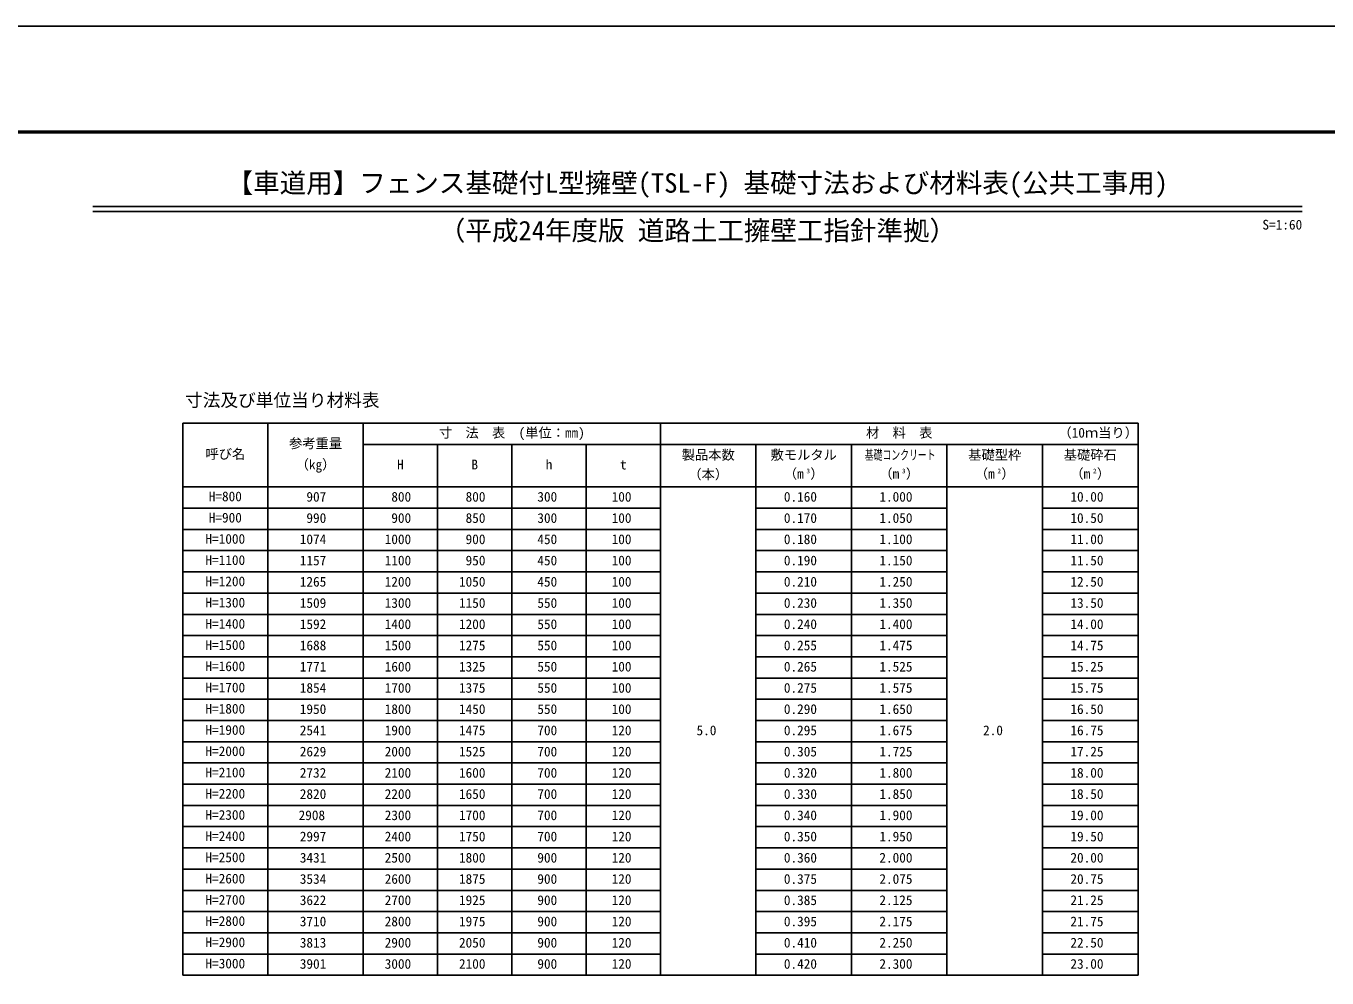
# Model space of a CAD drawing. Units: millimetres, scale not verified. Extents: x -50400 to 50400, y -17820 to 17820.
# Drawn here: x -32794 to -18083, y 7060 to 17820 of the extents above; entities that cross this region are included whole.
import ezdxf
from ezdxf.enums import TextEntityAlignment as Align

# ---------------------------------------------------------------- set-up
doc = ezdxf.new("R2010")
doc.units = ezdxf.units.MM
doc.header["$LTSCALE"] = 60
for name, color, linetype, lineweight in [('0-2_Defpoints', 5, 'Continuous', 25), ('0-4_HYO', 3, 'Continuous', 25), ('0-5_HYO2', 4, 'Continuous', 25), ('0-8_TXT', 7, 'Continuous', 25), ('0-9_WAKU', 3, 'Continuous', 25)]:
    doc.layers.add(name, color=color, linetype=linetype, lineweight=lineweight)
doc.styles.add('ＭＳ ゴシック', font='')
doc.styles.get('ＭＳ ゴシック').set_extended_font_data('MS Gothic')

msp = doc.modelspace()

# ---------------------------------------------------------------- linework, layer by layer
at = {"layer": '0-2_Defpoints'}
msp.add_lwpolyline([(-50400, -17820), (0, -17820), (0, 17820), (-50400, 17820)], close=True, dxfattribs=at)
at = {"layer": '0-4_HYO'}
for p, q in [((-31019.71, 13329.93), (-20219.71, 13329.93)), ((-31019.71, 13329.93), (-31019.71, 7089.93)), ((-30059.71, 13329.93), (-30059.71, 7089.93)), ((-28979.71, 13329.93), (-28979.71, 7089.93)), ((-25619.71, 13329.93), (-25619.71, 7089.93)), ((-20219.71, 13329.93), (-20219.71, 7089.93)), ((-28979.71, 13089.93), (-20219.71, 13089.93)), ((-28139.71, 13089.93), (-28139.71, 7089.93)), ((-27299.71, 13089.93), (-27299.71, 7089.93)), ((-26459.71, 13089.93), (-26459.71, 7089.93)), ((-24539.71, 13089.93), (-24539.71, 7089.93)), ((-23459.71, 13089.93), (-23459.71, 7089.93)), ((-22379.71, 13089.93), (-22379.71, 7089.93)), ((-21299.71, 13089.93), (-21299.71, 7089.93)), ((-31019.71, 12609.93), (-20219.71, 12609.93)), ((-31019.71, 7089.93), (-20219.71, 7089.93))]:
    msp.add_line(p, q, dxfattribs=at)
at = {"layer": '0-5_HYO2'}
for p, q in [((-31019.71, 12369.93), (-25619.71, 12369.93)), ((-24539.71, 12369.93), (-22379.71, 12369.93)), ((-21299.71, 12369.93), (-20219.71, 12369.93)), ((-31019.71, 12129.93), (-25619.71, 12129.93)), ((-24539.71, 12129.93), (-22379.71, 12129.93)), ((-21299.71, 12129.93), (-20219.71, 12129.93)), ((-31019.71, 11889.93), (-25619.71, 11889.93)), ((-24539.71, 11889.93), (-22379.71, 11889.93)), ((-21299.71, 11889.93), (-20219.71, 11889.93)), ((-31019.71, 11649.93), (-25619.71, 11649.93)), ((-24539.71, 11649.93), (-22379.71, 11649.93)), ((-21299.71, 11649.93), (-20219.71, 11649.93)), ((-31019.71, 11409.93), (-25619.71, 11409.93)), ((-24539.71, 11409.93), (-22379.71, 11409.93)), ((-21299.71, 11409.93), (-20219.71, 11409.93)), ((-31019.71, 11169.93), (-25619.71, 11169.93)), ((-24539.71, 11169.93), (-22379.71, 11169.93)), ((-21299.71, 11169.93), (-20219.71, 11169.93)), ((-31019.71, 10929.93), (-25619.71, 10929.93)), ((-24539.71, 10929.93), (-22379.71, 10929.93)), ((-21299.71, 10929.93), (-20219.71, 10929.93)), ((-31019.71, 10689.93), (-25619.71, 10689.93)), ((-24539.71, 10689.93), (-22379.71, 10689.93)), ((-21299.71, 10689.93), (-20219.71, 10689.93)), ((-31019.71, 10449.93), (-25619.71, 10449.93)), ((-24539.71, 10449.93), (-22379.71, 10449.93)), ((-21299.71, 10449.93), (-20219.71, 10449.93)), ((-31019.71, 10209.93), (-25619.71, 10209.93)), ((-24539.71, 10209.93), (-22379.71, 10209.93)), ((-21299.71, 10209.93), (-20219.71, 10209.93)), ((-31019.71, 9969.93), (-25619.71, 9969.93)), ((-24539.71, 9969.93), (-22379.71, 9969.93)), ((-21299.71, 9969.93), (-20219.71, 9969.93)), ((-31019.71, 9729.93), (-25619.71, 9729.93)), ((-24539.71, 9729.93), (-22379.71, 9729.93)), ((-21299.71, 9729.93), (-20219.71, 9729.93)), ((-31019.71, 9489.93), (-25619.71, 9489.93)), ((-24539.71, 9489.93), (-22379.71, 9489.93)), ((-21299.71, 9489.93), (-20219.71, 9489.93)), ((-31019.71, 9249.93), (-25619.71, 9249.93)), ((-24539.71, 9249.93), (-22379.71, 9249.93)), ((-21299.71, 9249.93), (-20219.71, 9249.93)), ((-31019.71, 9009.93), (-25619.71, 9009.93)), ((-24539.71, 9009.93), (-22379.71, 9009.93)), ((-21299.71, 9009.93), (-20219.71, 9009.93)), ((-31019.71, 8769.93), (-25619.71, 8769.93)), ((-24539.71, 8769.93), (-22379.71, 8769.93)), ((-21299.71, 8769.93), (-20219.71, 8769.93)), ((-31019.71, 8529.93), (-25619.71, 8529.93)), ((-24539.71, 8529.93), (-22379.71, 8529.93)), ((-21299.71, 8529.93), (-20219.71, 8529.93)), ((-31019.71, 8289.93), (-25619.71, 8289.93)), ((-24539.71, 8289.93), (-22379.71, 8289.93)), ((-21299.71, 8289.93), (-20219.71, 8289.93)), ((-31019.71, 8049.93), (-25619.71, 8049.93)), ((-24539.71, 8049.93), (-22379.71, 8049.93)), ((-21299.71, 8049.93), (-20219.71, 8049.93)), ((-31019.71, 7809.93), (-25619.71, 7809.93)), ((-24539.71, 7809.93), (-22379.71, 7809.93)), ((-21299.71, 7809.93), (-20219.71, 7809.93)), ((-31019.71, 7569.93), (-25619.71, 7569.93)), ((-24539.71, 7569.93), (-22379.71, 7569.93)), ((-21299.71, 7569.93), (-20219.71, 7569.93)), ((-31019.71, 7329.93), (-25619.71, 7329.93)), ((-24539.71, 7329.93), (-22379.71, 7329.93)), ((-21299.71, 7329.93), (-20219.71, 7329.93))]:
    msp.add_line(p, q, dxfattribs=at)
at = {"layer": '0-8_TXT'}
for p, q in [((-32037.24, 15780), (-18362.76, 15780)), ((-32037.24, 15722.4), (-18362.76, 15722.4))]:
    msp.add_line(p, q, dxfattribs=at)
at = {"layer": '0-9_WAKU', "lineweight": 50}
msp.add_lwpolyline([(-49200, -16620), (-1200, -16620), (-1200, 16620), (-49200, 16620)], close=True, dxfattribs=at)

# ---------------------------------------------------------------- texts
at = {"layer": '0-8_TXT', "style": 'ＭＳ ゴシック'}
for s, height, p in [('【車道用】フェンス基礎付L型擁壁(TSL-F) 基礎寸法および材料表(公共工事用)', 219.9, (-30525, 15870)), ('（平成24年度版 道路土工擁壁工指針準拠）', 219.9, (-28125, 15332.4)), ('S', 110, (-18812.76, 15486.59)), ('=', 110, (-18737.76, 15486.59)), ('1', 110, (-18662.76, 15486.59)), (':', 110, (-18587.76, 15486.59)), ('6', 110, (-18512.76, 15486.59)), ('0', 110, (-18437.76, 15486.59)), ('寸法及び単位当り材料表', 146.6, (-30995.71, 13473.93)), ('寸\u3000法\u3000表\u3000(単位：㎜)', 110, (-28124.71, 13134.93)), ('材\u3000料\u3000表', 110, (-23294.71, 13134.93)), ('（', 110, (-21119.71, 13134.93)), ('1', 110, (-20969.71, 13134.93)), ('0', 110, (-20894.71, 13134.93)), ('ｍ', 110, (-20819.71, 13134.93)), ('当', 110, (-20669.71, 13134.93)), ('り', 110, (-20519.71, 13134.93)), ('）', 110, (-20369.71, 13134.93)), ('参考重量', 110, (-29819.71, 13014.93)), ('呼び名', 110, (-30764.71, 12894.93)), ('製品本数', 110, (-25379.71, 12884.93)), ('敷モルタル', 110, (-24374.71, 12884.93)), ('基礎型枠', 110, (-22139.71, 12884.93)), ('基礎砕石', 110, (-21059.71, 12884.93)), ('（kg）', 110, (-29744.71, 12774.93)), ('H', 110, (-28597.21, 12774.93)), ('B', 110, (-27757.21, 12774.93)), ('h', 110, (-26917.21, 12774.93)), ('t', 110, (-26077.21, 12774.93)), ('（本）', 110, (-25304.71, 12664.93)), ('（m ）', 110, (-24224.71, 12671.53)), ('3', 52.79, (-23969.61, 12748.25)), ('（m ）', 110, (-23144.71, 12671.53)), ('3', 52.79, (-22889.61, 12748.25)), ('（m ）', 110, (-22064.71, 12671.53)), ('2', 52.79, (-21809.61, 12748.25)), ('（m ）', 110, (-20984.71, 12671.53)), ('2', 52.79, (-20729.61, 12748.25)), ('H=800', 110, (-30727.21, 12414.93)), (' 907', 110, (-29697.91, 12410.73)), (' 800', 110, (-28737.91, 12410.73)), (' 800', 110, (-27897.91, 12410.73)), ('300', 110, (-27011.71, 12410.73)), ('100', 110, (-26171.71, 12410.73)), ('0.160', 110, (-24224.11, 12410.73)), ('1.000', 110, (-23144.11, 12410.73)), ('10.00', 110, (-20984.11, 12410.73)), ('H=900', 110, (-30727.21, 12174.93)), (' 990', 110, (-29697.91, 12170.73)), (' 900', 110, (-28737.91, 12170.73)), (' 850', 110, (-27897.91, 12170.73)), ('300', 110, (-27011.71, 12170.73)), ('100', 110, (-26171.71, 12170.73)), ('0.170', 110, (-24224.11, 12170.73)), ('1.050', 110, (-23144.11, 12170.73)), ('10.50', 110, (-20984.11, 12170.73)), ('H=1000', 110, (-30764.71, 11934.93)), ('1074', 110, (-29697.91, 11930.73)), ('1000', 110, (-28737.91, 11930.73)), (' 900', 110, (-27897.91, 11930.73)), ('450', 110, (-27011.71, 11930.73)), ('100', 110, (-26171.71, 11930.73)), ('0.180', 110, (-24224.11, 11930.73)), ('1.100', 110, (-23144.11, 11930.73)), ('11.00', 110, (-20984.11, 11930.73)), ('H=1100', 110, (-30764.71, 11694.93)), ('1157', 110, (-29697.91, 11690.73)), ('1100', 110, (-28737.91, 11690.73)), (' 950', 110, (-27897.91, 11690.73)), ('450', 110, (-27011.71, 11690.73)), ('100', 110, (-26171.71, 11690.73)), ('0.190', 110, (-24224.11, 11690.73)), ('1.150', 110, (-23144.11, 11690.73)), ('11.50', 110, (-20984.11, 11690.73)), ('H=1200', 110, (-30764.71, 11454.93)), ('1265', 110, (-29697.91, 11450.73)), ('1200', 110, (-28737.91, 11450.73)), ('1050', 110, (-27897.91, 11450.73)), ('450', 110, (-27011.71, 11450.73)), ('100', 110, (-26171.71, 11450.73)), ('0.210', 110, (-24224.11, 11450.73)), ('1.250', 110, (-23144.11, 11450.73)), ('12.50', 110, (-20984.11, 11450.73)), ('H=1300', 110, (-30764.71, 11214.93)), ('1509', 110, (-29697.91, 11210.73)), ('1300', 110, (-28737.91, 11210.73)), ('1150', 110, (-27897.91, 11210.73)), ('550', 110, (-27011.71, 11210.73)), ('100', 110, (-26171.71, 11210.73)), ('0.230', 110, (-24224.11, 11210.73)), ('1.350', 110, (-23144.11, 11210.73)), ('13.50', 110, (-20984.11, 11210.73)), ('H=1400', 110, (-30764.71, 10974.93)), ('1592', 110, (-29697.91, 10970.73)), ('1400', 110, (-28737.91, 10970.73)), ('1200', 110, (-27897.91, 10970.73)), ('550', 110, (-27011.71, 10970.73)), ('100', 110, (-26171.71, 10970.73)), ('0.240', 110, (-24224.11, 10970.73)), ('1.400', 110, (-23144.11, 10970.73)), ('14.00', 110, (-20984.11, 10970.73)), ('H=1500', 110, (-30764.71, 10734.93)), ('1688', 110, (-29697.91, 10730.73)), ('1500', 110, (-28737.91, 10730.73)), ('1275', 110, (-27897.91, 10730.73)), ('550', 110, (-27011.71, 10730.73)), ('100', 110, (-26171.71, 10730.73)), ('0.255', 110, (-24224.11, 10730.73)), ('1.475', 110, (-23144.11, 10730.73)), ('14.75', 110, (-20984.11, 10730.73)), ('H=1600', 110, (-30764.71, 10494.93)), ('1771', 110, (-29697.91, 10490.73)), ('1600', 110, (-28737.91, 10490.73)), ('1325', 110, (-27897.91, 10490.73)), ('550', 110, (-27011.71, 10490.73)), ('100', 110, (-26171.71, 10490.73)), ('0.265', 110, (-24224.11, 10490.73)), ('1.525', 110, (-23144.11, 10490.73)), ('15.25', 110, (-20984.11, 10490.73)), ('H=1700', 110, (-30764.71, 10254.93)), ('1854', 110, (-29697.91, 10250.73)), ('1700', 110, (-28737.91, 10250.73)), ('1375', 110, (-27897.91, 10250.73)), ('550', 110, (-27011.71, 10250.73)), ('100', 110, (-26171.71, 10250.73)), ('0.275', 110, (-24224.11, 10250.73)), ('1.575', 110, (-23144.11, 10250.73)), ('15.75', 110, (-20984.11, 10250.73)), ('H=1800', 110, (-30764.71, 10014.93)), ('1950', 110, (-29697.91, 10010.73)), ('1800', 110, (-28737.91, 10010.73)), ('1450', 110, (-27897.91, 10010.73)), ('550', 110, (-27011.71, 10010.73)), ('100', 110, (-26171.71, 10010.73)), ('0.290', 110, (-24224.11, 10010.73)), ('1.650', 110, (-23144.11, 10010.73)), ('16.50', 110, (-20984.11, 10010.73)), ('H=1900', 110, (-30764.71, 9774.93)), ('2541', 110, (-29697.91, 9770.73)), ('1900', 110, (-28737.91, 9770.73)), ('1475', 110, (-27897.91, 9770.73)), ('700', 110, (-27011.71, 9770.73)), ('120', 110, (-26171.71, 9770.73)), ('5.0', 110, (-25211.71, 9770.73)), ('0.295', 110, (-24224.11, 9770.73)), ('1.675', 110, (-23144.11, 9770.73)), ('2.0', 110, (-21971.71, 9770.73)), ('16.75', 110, (-20984.11, 9770.73)), ('H=2000', 110, (-30764.71, 9534.93)), ('2629', 110, (-29697.91, 9530.73)), ('2000', 110, (-28737.91, 9530.73)), ('1525', 110, (-27897.91, 9530.73)), ('700', 110, (-27011.71, 9530.73)), ('120', 110, (-26171.71, 9530.73)), ('0.305', 110, (-24224.11, 9530.73)), ('1.725', 110, (-23144.11, 9530.73)), ('17.25', 110, (-20984.11, 9530.73)), ('H=2100', 110, (-30764.71, 9294.93)), ('2732', 110, (-29697.91, 9290.73)), ('2100', 110, (-28737.91, 9290.73)), ('1600', 110, (-27897.91, 9290.73)), ('700', 110, (-27011.71, 9290.73)), ('120', 110, (-26171.71, 9290.73)), ('0.320', 110, (-24224.11, 9290.73)), ('1.800', 110, (-23144.11, 9290.73)), ('18.00', 110, (-20984.11, 9290.73)), ('H=2200', 110, (-30764.71, 9054.93)), ('2820', 110, (-29697.91, 9050.73)), ('2200', 110, (-28737.91, 9050.73)), ('1650', 110, (-27897.91, 9050.73)), ('700', 110, (-27011.71, 9050.73)), ('120', 110, (-26171.71, 9050.73)), ('0.330', 110, (-24224.11, 9050.73)), ('1.850', 110, (-23144.11, 9050.73)), ('18.50', 110, (-20984.11, 9050.73)), ('H=2300', 110, (-30764.71, 8814.93)), ('2908', 110, (-29711.42, 8810.73)), ('2300', 110, (-28737.91, 8810.73)), ('1700', 110, (-27897.91, 8810.73)), ('700', 110, (-27011.71, 8810.73)), ('120', 110, (-26171.71, 8810.73)), ('0.340', 110, (-24224.11, 8810.73)), ('1.900', 110, (-23144.11, 8810.73)), ('19.00', 110, (-20984.11, 8810.73)), ('H=2400', 110, (-30764.71, 8574.93)), ('2997', 110, (-29697.91, 8570.73)), ('2400', 110, (-28737.91, 8570.73)), ('1750', 110, (-27897.91, 8570.73)), ('700', 110, (-27011.71, 8570.73)), ('120', 110, (-26171.71, 8570.73)), ('0.350', 110, (-24224.11, 8570.73)), ('1.950', 110, (-23144.11, 8570.73)), ('19.50', 110, (-20984.11, 8570.73)), ('H=2500', 110, (-30764.71, 8334.93)), ('3431', 110, (-29697.91, 8330.73)), ('2500', 110, (-28737.91, 8330.73)), ('1800', 110, (-27897.91, 8330.73)), ('900', 110, (-27011.71, 8330.73)), ('120', 110, (-26171.71, 8330.73)), ('0.360', 110, (-24224.11, 8330.73)), ('2.000', 110, (-23144.11, 8330.73)), ('20.00', 110, (-20984.11, 8330.73)), ('H=2600', 110, (-30764.71, 8094.93)), ('3534', 110, (-29697.91, 8090.73)), ('2600', 110, (-28737.91, 8090.73)), ('1875', 110, (-27897.91, 8090.73)), ('900', 110, (-27011.71, 8090.73)), ('120', 110, (-26171.71, 8090.73)), ('0.375', 110, (-24224.11, 8090.73)), ('2.075', 110, (-23144.11, 8090.73)), ('20.75', 110, (-20984.11, 8090.73)), ('H=2700', 110, (-30764.71, 7854.93)), ('3622', 110, (-29697.91, 7850.73)), ('2700', 110, (-28737.91, 7850.73)), ('1925', 110, (-27897.91, 7850.73)), ('900', 110, (-27011.71, 7850.73)), ('120', 110, (-26171.71, 7850.73)), ('0.385', 110, (-24224.11, 7850.73)), ('2.125', 110, (-23144.11, 7850.73)), ('21.25', 110, (-20984.11, 7850.73)), ('H=2800', 110, (-30764.71, 7614.93)), ('3710', 110, (-29697.91, 7610.73)), ('2800', 110, (-28737.91, 7610.73)), ('1975', 110, (-27897.91, 7610.73)), ('900', 110, (-27011.71, 7610.73)), ('120', 110, (-26171.71, 7610.73)), ('0.395', 110, (-24224.11, 7610.73)), ('2.175', 110, (-23144.11, 7610.73)), ('21.75', 110, (-20984.11, 7610.73)), ('H=2900', 110, (-30764.71, 7374.93)), ('3813', 110, (-29697.91, 7370.73)), ('2900', 110, (-28737.91, 7370.73)), ('2050', 110, (-27897.91, 7370.73)), ('900', 110, (-27011.71, 7370.73)), ('120', 110, (-26171.71, 7370.73)), ('0.410', 110, (-24224.11, 7370.73)), ('2.250', 110, (-23144.11, 7370.73)), ('22.50', 110, (-20984.11, 7370.73)), ('H=3000', 110, (-30764.71, 7134.93)), ('3901', 110, (-29697.91, 7130.73)), ('3000', 110, (-28737.91, 7130.73)), ('2100', 110, (-27897.91, 7130.73)), ('900', 110, (-27011.71, 7130.73)), ('120', 110, (-26171.71, 7130.73)), ('0.420', 110, (-24224.11, 7130.73)), ('2.300', 110, (-23144.11, 7130.73)), ('23.00', 110, (-20984.11, 7130.73))]:
    msp.add_text(s, height=height, dxfattribs=at).set_placement(p, align=Align.BOTTOM_LEFT)
at = {"layer": '0-8_TXT', "style": 'ＭＳ ゴシック', "width": 0.65}
msp.add_text('基礎コンクリート', height=110, dxfattribs=at).set_placement((-23309.71, 12884.93), align=Align.BOTTOM_LEFT)

doc.saveas('drawing.dxf')
